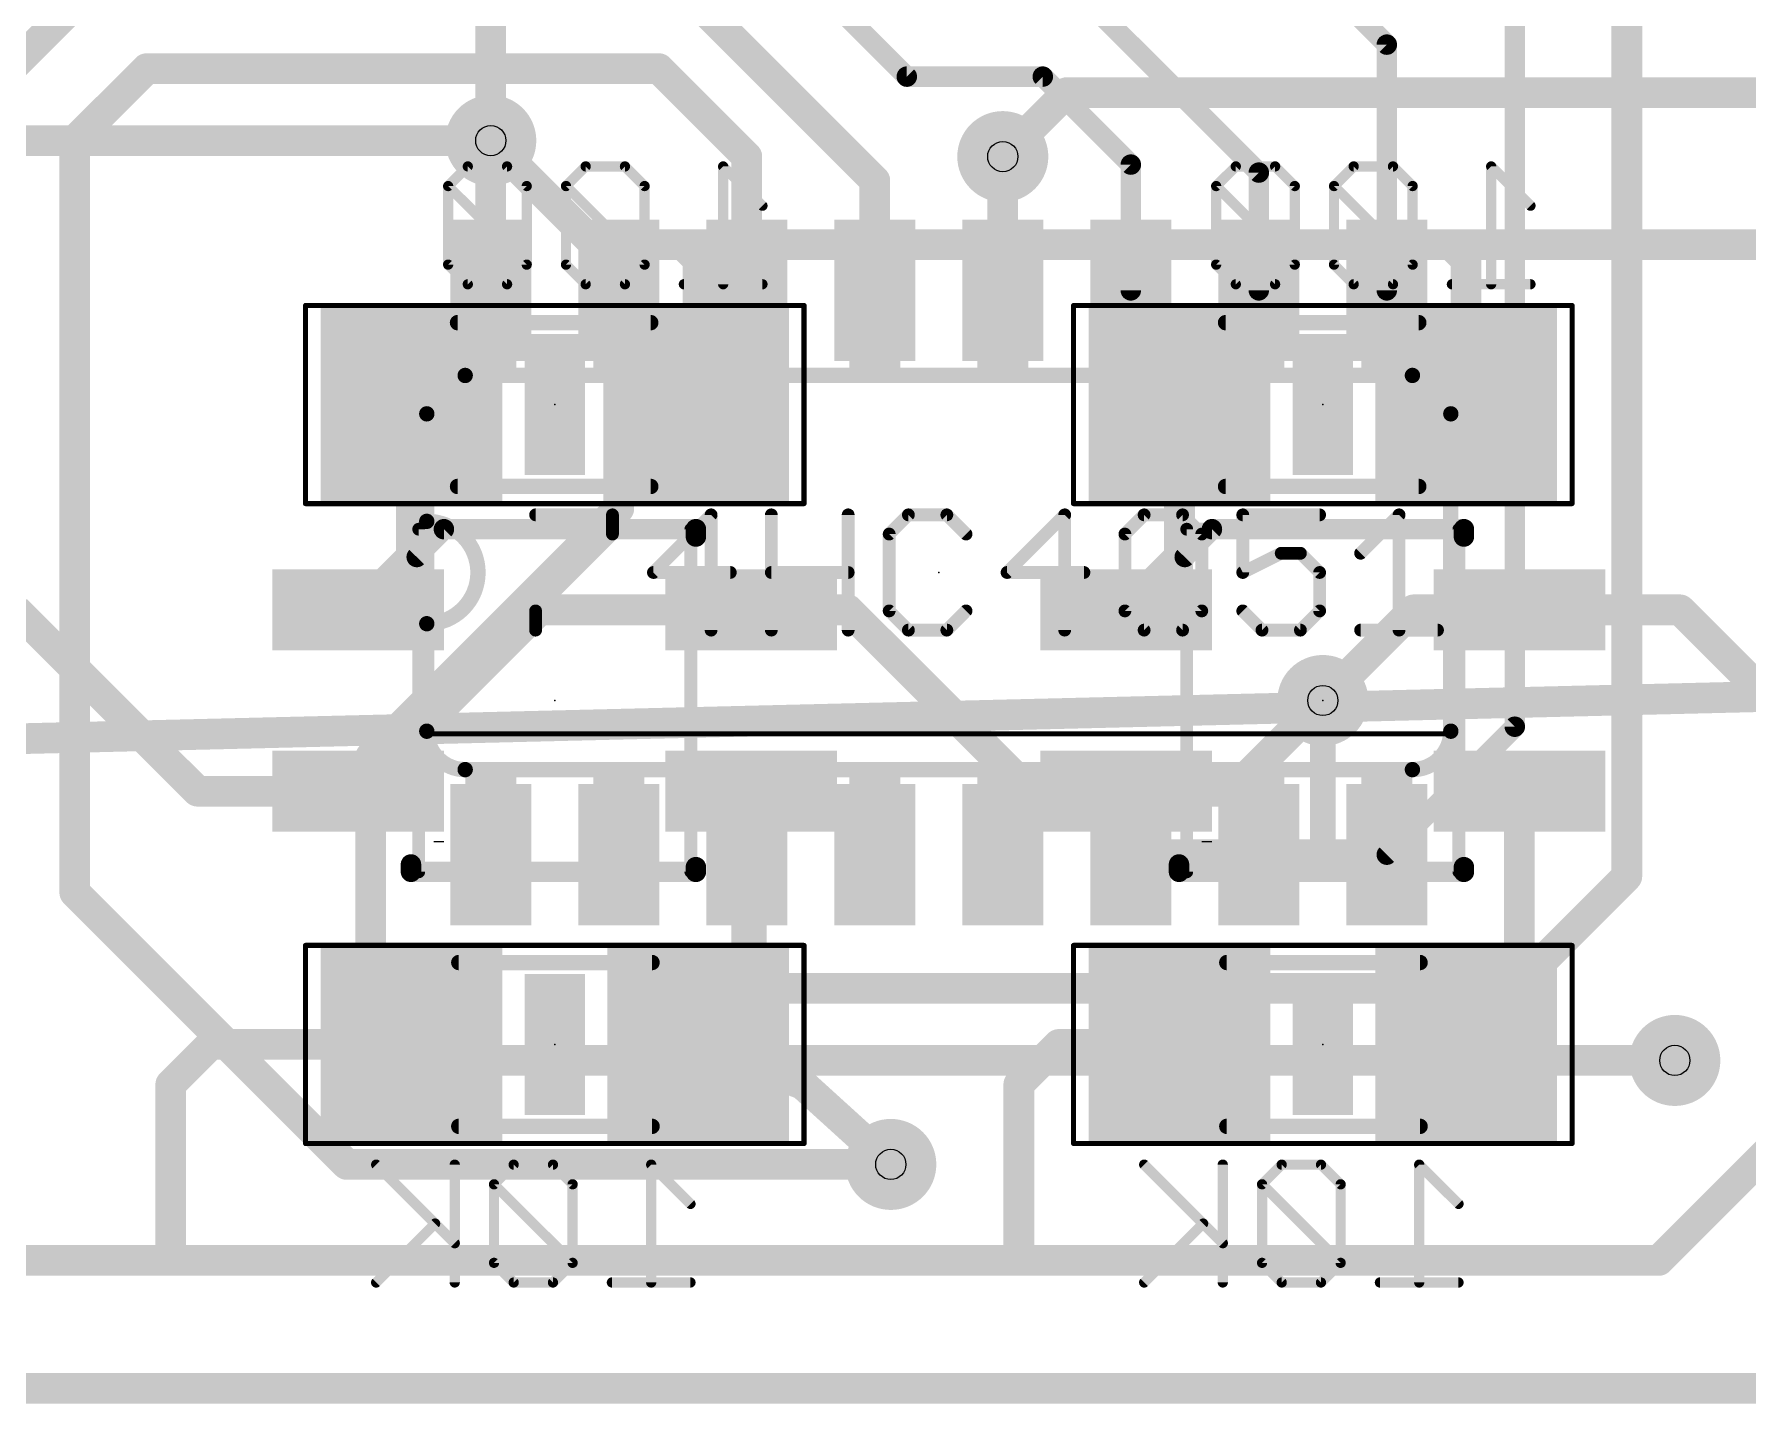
# Model space of a CAD drawing. Extents: x -1 to 156, y 2 to 108.
# Drawn here: x 88.18 to 105.18, y 1.91 to 15.5 of the extents above; entities that cross this region are included whole.
import ezdxf

# ---------------------------------------------------------------- set-up
doc = ezdxf.new("R2010")
doc.units = 0
for name, color, linetype in [('1', 22, 'CONTINUOUS'), ('16', 175, 'CONTINUOUS'), ('18', 82, 'CONTINUOUS'), ('20', 7, 'CONTINUOUS'), ('21', 253, 'CONTINUOUS'), ('22', 253, 'CONTINUOUS'), ('23', 7, 'CONTINUOUS'), ('24', 7, 'CONTINUOUS'), ('27', 253, 'CONTINUOUS'), ('28', 253, 'CONTINUOUS'), ('29', 253, 'CONTINUOUS'), ('30', 253, 'CONTINUOUS'), ('31', 253, 'CONTINUOUS'), ('32', 253, 'CONTINUOUS'), ('36', 253, 'CONTINUOUS'), ('40', 175, 'CONTINUOUS'), ('44', 253, 'CONTINUOUS'), ('46', 140, 'CONTINUOUS'), ('51', 253, 'CONTINUOUS'), ('52', 253, 'CONTINUOUS')]:
    doc.layers.add(name, color=color, linetype=linetype)

# ---------------------------------------------------------------- blocks, each defined once
blk = doc.blocks.new('RECT')
blk.add_solid([(-0.5, -0.5), (0.5, -0.5), (-0.5, 0.5), (0.5, 0.5)])
blk = doc.blocks.new('ROUNDV')
at = {"const_width": 0.5}
blk.add_lwpolyline([(0, -0.25, 1), (0, 0.25, 1), (0, -0.25)], format="xyb", dxfattribs=at)

msp = doc.modelspace()

# ---------------------------------------------------------------- linework, layer by layer
at = {"layer": '1'}
for points, const_width in [([(94.615, 17.3038), (96.8375, 15.0813)], 0.2032), ([(97.155, 17.3038), (100.33, 14.1288)], 0.2032), ([(99.695, 17.3038), (101.6, 15.3988)], 0.2032), ([(102.87, 8.63), (102.87, 16.6687)], 0.2032), ([(103.9813, 15.9544), (103.9813, 7.1438)], 0.3048), ([(86.995, 14.2081), (88.5031, 15.7163)], 0.3048), ([(96.52, 14.0494), (94.8531, 15.7163)], 0.3048), ([(101.6, 15.3988), (101.6, 12.96)], 0.2032), ([(89.2969, 15.1606), (88.5825, 14.4463)], 0.3048), ([(89.2969, 15.1606), (94.3769, 15.1606)], 0.3048), ([(94.3769, 15.1606), (95.25, 14.2875)], 0.3048), ([(96.8375, 15.0813), (98.1869, 15.0813)], 0.2032), ([(98.1869, 15.0813), (99.06, 14.2081)], 0.2032), ([(88.5825, 6.985), (88.5825, 14.4463)], 0.3048), ([(92.71, 12.96), (92.71, 14.4463)], 0.3048), ([(95.25, 14.2875), (95.25, 12.96)], 0.3048), ([(97.79, 14.2875), (97.79, 12.96)], 0.3048), ([(99.06, 14.2081), (99.06, 12.96)], 0.2032), ([(96.52, 12.96), (96.52, 14.0494)], 0.3048), ([(100.33, 14.1288), (100.33, 12.96)], 0.2032), ([(93.98, 12.96), (93.98, 10.795)], 0.3048), ([(93.98, 10.795), (91.5194, 8.3344)], 0.3048), ([(156.21, 10.16), (-1.27, 6.35)], 0.3048), ([(100.965, 7.36), (100.965, 8.89)], 0.254), ([(102.87, 8.63), (101.6, 7.36)], 0.2032), ([(91.5194, 8.3344), (91.5194, 6.1913)], 0.3048), ([(95.25, 7.36), (95.25, 6.35)], 0.3048), ([(99.06, 7.36), (100.33, 7.36)], 0.3048), ([(99.06, 7.36), (100.965, 7.36)], 0.254), ([(101.6, 7.36), (100.33, 7.36)], 0.3048), ([(102.87, 6.0325), (103.9813, 7.1438)], 0.3048), ([(91.2812, 4.2862), (88.5825, 6.985)], 0.3048), ([(95.25, 6.35), (95.5675, 6.0325)], 0.3048), ([(91.5194, 6.1913), (92.3925, 5.3181)], 0.3048), ([(95.5675, 6.0325), (102.87, 6.0325)], 0.3048), ([(92.3925, 5.3181), (104.4575, 5.3181)], 0.3048), ([(96.6788, 4.2862), (91.2812, 4.2862)], 0.3048)]:
    msp.add_lwpolyline(points, dxfattribs=dict(at, const_width=const_width))
for points, const_width in [([(101.6508, 15.3988, 1), (101.5492, 15.3988)], 0.1016), ([(101.5641, 15.3628, 1), (101.6359, 15.4347)], 0.1016), ([(89.2969, 15.2368, 1), (89.2969, 15.0844)], 0.1524), ([(89.3508, 15.1067, 1), (89.243, 15.2145)], 0.1524), ([(94.4308, 15.2145, 1), (94.323, 15.1067)], 0.1524), ([(94.3769, 15.0844, 1), (94.3769, 15.2368)], 0.1524), ([(96.8375, 15.1321, 1), (96.8375, 15.0305)], 0.1016), ([(96.8016, 15.0453, 1), (96.8734, 15.1172)], 0.1016), ([(98.2228, 15.1172, 1), (98.151, 15.0453)], 0.1016), ([(98.1869, 15.0305, 1), (98.1869, 15.1321)], 0.1016), ([(88.6587, 14.4463, 1), (88.5063, 14.4463)], 0.1524), ([(88.5286, 14.5001, 1), (88.6364, 14.3924)], 0.1524), ([(92.7862, 14.4463, 1), (92.6338, 14.4463)], 0.1524), ([(95.3262, 14.2875, 1), (95.1738, 14.2875)], 0.1524), ([(95.1961, 14.2336, 1), (95.3039, 14.3414)], 0.1524), ([(97.8662, 14.2875, 1), (97.7138, 14.2875)], 0.1524), ([(99.1108, 14.2081, 1), (99.0092, 14.2081)], 0.1016), ([(99.0241, 14.1722, 1), (99.0959, 14.244)], 0.1016), ([(96.5962, 14.0494, 1), (96.4438, 14.0494)], 0.1524), ([(96.4661, 13.9955, 1), (96.5739, 14.1033)], 0.1524), ([(100.3808, 14.1288, 1), (100.2792, 14.1288)], 0.1016), ([(100.2941, 14.0928, 1), (100.3659, 14.1647)], 0.1016), ([(94.0562, 12.96, 1), (93.9038, 12.96)], 0.1524), ([(92.6338, 12.96, 1), (92.7862, 12.96)], 0.1524), ([(95.1738, 12.96, 1), (95.3262, 12.96)], 0.1524), ([(96.4438, 12.96, 1), (96.5962, 12.96)], 0.1524), ([(97.7138, 12.96, 1), (97.8662, 12.96)], 0.1524), ([(99.0092, 12.96, 1), (99.1108, 12.96)], 0.1016), ([(100.2792, 12.96, 1), (100.3808, 12.96)], 0.1016), ([(101.5492, 12.96, 1), (101.6508, 12.96)], 0.1016), ([(94.0339, 10.7411, 1), (93.9261, 10.8489)], 0.1524), ([(93.9038, 10.795, 1), (94.0562, 10.795)], 0.1524), ([(101.0285, 8.89, 1), (100.9015, 8.89)], 0.127), ([(102.8192, 8.63, 1), (102.9208, 8.63)], 0.1016), ([(102.9059, 8.5941, 1), (102.8341, 8.6659)], 0.1016), ([(91.5956, 8.3344, 1), (91.4432, 8.3344)], 0.1524), ([(91.4655, 8.3883, 1), (91.5733, 8.2805)], 0.1524), ([(95.3262, 7.36, 1), (95.1738, 7.36)], 0.1524), ([(99.06, 7.4362, 1), (99.06, 7.2838)], 0.1524), ([(99.06, 7.4235, 1), (99.06, 7.2965)], 0.127), ([(100.33, 7.4362, 1), (100.33, 7.2838)], 0.1524), ([(100.33, 7.2838, 1), (100.33, 7.4362)], 0.1524), ([(100.965, 7.2965, 1), (100.965, 7.4235)], 0.127), ([(101.6, 7.2838, 1), (101.6, 7.4362)], 0.1524), ([(100.9015, 7.36, 1), (101.0285, 7.36)], 0.127), ([(101.5641, 7.3959, 1), (101.6359, 7.3241)], 0.1016), ([(103.9051, 7.1438, 1), (104.0575, 7.1438)], 0.1524), ([(104.0351, 7.0899, 1), (103.9274, 7.1976)], 0.1524), ([(88.6364, 7.0389, 1), (88.5286, 6.9311)], 0.1524), ([(88.5063, 6.985, 1), (88.6587, 6.985)], 0.1524), ([(95.3039, 6.4039, 1), (95.1961, 6.2961)], 0.1524), ([(91.5733, 6.2451, 1), (91.4655, 6.1374)], 0.1524), ([(95.1738, 6.35, 1), (95.3262, 6.35)], 0.1524), ([(91.4432, 6.1913, 1), (91.5956, 6.1913)], 0.1524), ([(95.5675, 6.1087, 1), (95.5675, 5.9563)], 0.1524), ([(95.5136, 5.9786, 1), (95.6214, 6.0864)], 0.1524), ([(102.8161, 6.0864, 1), (102.9239, 5.9786)], 0.1524), ([(102.87, 5.9563, 1), (102.87, 6.1087)], 0.1524), ([(92.3925, 5.3943, 1), (92.3925, 5.2419)], 0.1524), ([(92.3386, 5.2642, 1), (92.4464, 5.372)], 0.1524), ([(104.4575, 5.2419, 1), (104.4575, 5.3943)], 0.1524), ([(91.2812, 4.3624, 1), (91.2812, 4.21)], 0.1524), ([(96.6788, 4.21, 1), (96.6788, 4.3624)], 0.1524), ([(91.2274, 4.2324, 1), (91.3351, 4.3401)], 0.1524)]:
    msp.add_lwpolyline(points, format="xyb", dxfattribs=dict(at, const_width=const_width))
at = {"layer": '16', "const_width": 0.3048}
for points in [[(92.71, 17.9388), (92.71, 14.4463)], [(97.79, 14.2875), (98.425, 14.9225)], [(98.425, 14.9225), (111.6013, 14.9225)], [(92.71, 14.4463), (92.8688, 14.605)], [(88.0201, 14.4463), (92.71, 14.4463)], [(93.7419, 13.4144), (92.71, 14.4463)], [(94.615, 13.4144), (93.7419, 13.4144)], [(102.235, 13.4144), (94.615, 13.4144)], [(94.767, 13.2624), (94.615, 13.4144)], [(110.9663, 13.4144), (102.235, 13.4144)], [(102.387, 13.2624), (102.235, 13.4144)], [(94.767, 11.8269), (94.767, 13.2624)], [(102.387, 11.8269), (102.387, 13.2624)], [(91.923, 10.318), (91.923, 11.8269)], [(99.543, 10.318), (99.543, 11.8269)], [(91.395, 9.79), (91.923, 10.318)], [(99.015, 9.79), (99.543, 10.318)], [(89.8, 7.99), (88, 9.79)], [(91.395, 7.99), (93.195, 9.79)], [(93.195, 9.79), (95.295, 9.79)], [(96.255, 9.79), (95.295, 9.79)], [(98.055, 7.99), (96.255, 9.79)], [(101.865, 9.79), (100.965, 8.89)], [(102.915, 9.79), (101.865, 9.79)], [(104.51, 9.79), (102.915, 9.79)], [(106.31, 7.99), (104.51, 9.79)], [(100.965, 8.89), (100.065, 7.99)], [(91.395, 7.99), (89.8, 7.99)], [(95.295, 7.99), (95.25, 7.945)], [(95.295, 5.608), (95.295, 7.99)], [(99.015, 7.99), (98.055, 7.99)], [(100.065, 7.99), (99.015, 7.99)], [(102.915, 5.608), (102.915, 7.99)], [(102.915, 7.99), (102.915, 5.76)], [(102.915, 5.76), (102.235, 5.08)], [(89.9319, 5.4769), (89.535, 5.08)], [(91.923, 5.4769), (89.9319, 5.4769)], [(94.767, 5.4769), (95.295, 5.608)], [(95.8056, 5.08), (94.767, 5.4769)], [(98.3456, 5.4769), (97.9488, 5.08)], [(99.543, 5.4769), (98.3456, 5.4769)], [(102.387, 5.4769), (102.915, 5.608)], [(102.5457, 5.3181), (102.387, 5.4769)], [(106.4419, 5.4769), (104.2987, 3.3338)], [(104.4575, 5.3181), (102.5457, 5.3181)], [(89.535, 5.08), (89.535, 3.3338)], [(96.6788, 4.2862), (95.8056, 5.08)], [(97.9488, 5.08), (97.9488, 3.3338)], [(89.535, 3.3338), (83.7406, 3.3338)], [(97.9488, 3.3338), (89.535, 3.3338)], [(104.2987, 3.3338), (97.9488, 3.3338)]]:
    msp.add_lwpolyline(points, dxfattribs=at)
at = {"layer": '16', "const_width": 0.1524}
for points in [[(98.425, 14.9987, 1), (98.425, 14.8463)], [(98.4789, 14.8686, 1), (98.3711, 14.9764)], [(92.9226, 14.5511, 1), (92.8149, 14.6589)], [(92.7639, 14.5001, 1), (92.6561, 14.3924)], [(92.6561, 14.5001, 1), (92.7639, 14.3924)], [(92.6338, 14.4463, 1), (92.7862, 14.4463)], [(92.71, 14.3701, 1), (92.71, 14.5225)], [(97.7361, 14.3414, 1), (97.8439, 14.2336)], [(93.7419, 13.4906, 1), (93.7419, 13.3382)], [(93.688, 13.3605, 1), (93.7958, 13.4683)], [(94.615, 13.4906, 1), (94.615, 13.3382)], [(94.6689, 13.4683, 1), (94.5611, 13.3605)], [(94.615, 13.3382, 1), (94.615, 13.4906)], [(102.235, 13.4906, 1), (102.235, 13.3382)], [(102.2889, 13.4683, 1), (102.1811, 13.3605)], [(102.235, 13.3382, 1), (102.235, 13.4906)], [(94.8432, 13.2624, 1), (94.6908, 13.2624)], [(94.7131, 13.2085, 1), (94.8209, 13.3163)], [(102.4632, 13.2624, 1), (102.3108, 13.2624)], [(102.3331, 13.2085, 1), (102.4409, 13.3163)], [(91.9992, 11.8269, 1), (91.8468, 11.8269)], [(94.6908, 11.8269, 1), (94.8432, 11.8269)], [(99.6192, 11.8269, 1), (99.4668, 11.8269)], [(102.3108, 11.8269, 1), (102.4632, 11.8269)], [(91.8468, 10.318, 1), (91.9992, 10.318)], [(91.9769, 10.2641, 1), (91.8691, 10.3719)], [(99.4668, 10.318, 1), (99.6192, 10.318)], [(99.5969, 10.2641, 1), (99.4891, 10.3719)], [(91.3411, 9.8439, 1), (91.4489, 9.7361)], [(93.195, 9.8662, 1), (93.195, 9.7138)], [(93.2489, 9.7361, 1), (93.1411, 9.8439)], [(95.295, 9.8662, 1), (95.295, 9.7138)], [(95.295, 9.7138, 1), (95.295, 9.8662)], [(96.3089, 9.8439, 1), (96.2011, 9.7361)], [(96.255, 9.7138, 1), (96.255, 9.8662)], [(98.9611, 9.8439, 1), (99.0689, 9.7361)], [(101.865, 9.8662, 1), (101.865, 9.7138)], [(101.9189, 9.7361, 1), (101.8111, 9.8439)], [(102.915, 9.8662, 1), (102.915, 9.7138)], [(102.915, 9.7138, 1), (102.915, 9.8662)], [(104.5639, 9.8439, 1), (104.4561, 9.7361)], [(104.51, 9.7138, 1), (104.51, 9.8662)], [(100.9111, 8.9439, 1), (101.0189, 8.8361)], [(101.0189, 8.8361, 1), (100.9111, 8.9439)], [(89.8, 8.0662, 1), (89.8, 7.9138)], [(89.7461, 7.9361, 1), (89.8539, 8.0439)], [(91.3411, 8.0439, 1), (91.4489, 7.9361)], [(91.395, 7.9138, 1), (91.395, 8.0662)], [(95.1961, 7.9989, 1), (95.3039, 7.8911)], [(95.3712, 7.99, 1), (95.2188, 7.99)], [(95.3489, 7.9361, 1), (95.2411, 8.0439)], [(98.055, 8.0662, 1), (98.055, 7.9138)], [(98.0011, 7.9361, 1), (98.1089, 8.0439)], [(99.015, 8.0662, 1), (99.015, 7.9138)], [(99.015, 7.9138, 1), (99.015, 8.0662)], [(100.0111, 8.0439, 1), (100.1189, 7.9361)], [(100.065, 7.9138, 1), (100.065, 8.0662)], [(102.9912, 7.99, 1), (102.8388, 7.99)], [(102.9912, 7.99, 1), (102.8388, 7.99)], [(102.8388, 5.76, 1), (102.9912, 5.76)], [(102.9689, 5.7061, 1), (102.8611, 5.8139)], [(89.9319, 5.5531, 1), (89.9319, 5.4007)], [(89.9858, 5.423, 1), (89.878, 5.5308)], [(91.923, 5.4007, 1), (91.923, 5.5531)], [(94.7942, 5.5481, 1), (94.7398, 5.4057)], [(94.7486, 5.5508, 1), (94.7854, 5.4029)], [(95.2188, 5.608, 1), (95.3712, 5.608)], [(95.3134, 5.534, 1), (95.2766, 5.682)], [(98.3456, 5.5531, 1), (98.3456, 5.4007)], [(98.3995, 5.423, 1), (98.2917, 5.5308)], [(99.543, 5.4007, 1), (99.543, 5.5531)], [(102.4409, 5.5308, 1), (102.3331, 5.423)], [(102.3686, 5.5508, 1), (102.4054, 5.4029)], [(102.8388, 5.608, 1), (102.9912, 5.608)], [(102.9334, 5.534, 1), (102.8966, 5.682)], [(102.5457, 5.3943, 1), (102.5457, 5.2419)], [(102.4919, 5.2642, 1), (102.5996, 5.372)], [(104.4575, 5.2419, 1), (104.4575, 5.3943)], [(89.6112, 5.08, 1), (89.4588, 5.08)], [(89.4811, 5.1339, 1), (89.5889, 5.0261)], [(95.8569, 5.1364, 1), (95.7544, 5.0236)], [(95.7784, 5.0088, 1), (95.8328, 5.1512)], [(98.025, 5.08, 1), (97.8726, 5.08)], [(97.8949, 5.1339, 1), (98.0026, 5.0261)], [(102.1811, 5.1339, 1), (102.2889, 5.0261)], [(96.6275, 4.2299, 1), (96.73, 4.3426)], [(89.535, 3.41, 1), (89.535, 3.2576)], [(89.4588, 3.3338, 1), (89.6112, 3.3338)], [(89.535, 3.2576, 1), (89.535, 3.41)], [(97.9488, 3.41, 1), (97.9488, 3.2576)], [(97.8726, 3.3338, 1), (98.025, 3.3338)], [(97.9488, 3.2576, 1), (97.9488, 3.41)], [(104.2449, 3.3876, 1), (104.3526, 3.2799)], [(104.2987, 3.2576, 1), (104.2987, 3.41)]]:
    msp.add_lwpolyline(points, format="xyb", dxfattribs=at)
at = {"layer": '20', "const_width": 0.3048}
msp.add_lwpolyline([(79.375, 2.0638), (114.935, 2.0638)], dxfattribs=at)
at = {"layer": '21'}
for points, const_width in [([(92.456, 12.1158, 0.4142), (92.075, 11.7348)], 0.1524), ([(92.456, 12.1539, 1), (92.456, 12.0777)], 0.0762), ([(92.456, 12.0777, 1), (92.456, 12.1539)], 0.0762), ([(102.235, 11.7348, 0.4142), (101.854, 12.1158)], 0.1524), ([(101.854, 12.1539, 1), (101.854, 12.0777)], 0.0762), ([(101.854, 12.0777, 1), (101.854, 12.1539)], 0.0762), ([(92.1131, 11.7348, 1), (92.0369, 11.7348)], 0.0762), ([(92.0369, 11.7348, 1), (92.1131, 11.7348)], 0.0762), ([(102.2731, 11.7348, 1), (102.1969, 11.7348)], 0.0762), ([(102.1969, 11.7348, 1), (102.2731, 11.7348)], 0.0762), ([(92.1131, 10.668, 1), (92.0369, 10.668)], 0.0762), ([(92.075, 9.652, 1), (92.075, 10.668)], 0.1524), ([(92.075, 10.7061, 1), (92.075, 10.6299)], 0.0762), ([(92.0369, 10.668, 1), (92.1131, 10.668)], 0.0762), ([(92.1131, 9.652, 1), (92.0369, 9.652)], 0.0762), ([(92.075, 9.6901, 1), (92.075, 9.6139)], 0.0762), ([(92.0369, 9.652, 1), (92.1131, 9.652)], 0.0762), ([(92.075, 8.5852, 0.4142), (92.456, 8.2042)], 0.1524), ([(92.1131, 8.5852, 1), (92.0369, 8.5852)], 0.0762), ([(92.0369, 8.5852, 1), (92.1131, 8.5852)], 0.0762), ([(92.075, 8.5725, 1), (92.075, 8.5471)], 0.0254), ([(101.854, 8.2042, 0.4142), (102.235, 8.5852)], 0.1524), ([(102.2731, 8.5852, 1), (102.1969, 8.5852)], 0.0762), ([(102.1969, 8.5852, 1), (102.2731, 8.5852)], 0.0762), ([(102.235, 8.5471, 1), (102.235, 8.5725)], 0.0254), ([(92.456, 8.2423, 1), (92.456, 8.1661)], 0.0762), ([(92.456, 8.1661, 1), (92.456, 8.2423)], 0.0762), ([(101.854, 8.2423, 1), (101.854, 8.1661)], 0.0762), ([(101.854, 8.1661, 1), (101.854, 8.2423)], 0.0762)]:
    msp.add_lwpolyline(points, format="xyb", dxfattribs=dict(at, const_width=const_width))
for points, const_width in [([(101.854, 12.1158), (92.456, 12.1158)], 0.1524), ([(92.075, 11.7348), (92.075, 10.668)], 0.1524), ([(102.235, 8.5852), (102.235, 11.7348)], 0.1524), ([(92.075, 10.668), (92.075, 9.652)], 0.1524), ([(92.075, 9.652), (92.075, 8.5852)], 0.1524), ([(92.075, 8.5598), (102.235, 8.5598)], 0.0508), ([(92.456, 8.2042), (101.854, 8.2042)], 0.1524)]:
    msp.add_lwpolyline(points, dxfattribs=dict(at, const_width=const_width))
at = {"layer": '22', "const_width": 0.2032}
for points in [[(91.975, 10.314), (92.245, 10.59)], [(92.245, 10.59), (94.745, 10.59)], [(94.745, 10.59), (94.745, 10.517)], [(99.595, 10.314), (99.865, 10.59)], [(99.865, 10.59), (102.365, 10.59)], [(102.365, 10.59), (102.365, 10.517)], [(91.918, 7.263), (91.918, 7.19)], [(94.745, 7.19), (94.745, 7.236)], [(99.538, 7.263), (99.538, 7.19)], [(102.365, 7.19), (102.365, 7.236)], [(91.918, 7.19), (94.745, 7.19)], [(99.538, 7.19), (102.365, 7.19)]]:
    msp.add_lwpolyline(points, dxfattribs=at)
at = {"layer": '22', "const_width": 0.1016}
for points in [[(92.245, 10.6408, 1), (92.245, 10.5392)], [(92.2813, 10.5545, 1), (92.2087, 10.6255)], [(94.7958, 10.59, 1), (94.6942, 10.59)], [(94.6942, 10.517, 1), (94.7958, 10.517)], [(94.745, 10.5392, 1), (94.745, 10.6408)], [(99.865, 10.6408, 1), (99.865, 10.5392)], [(99.9013, 10.5545, 1), (99.8287, 10.6255)], [(102.4158, 10.59, 1), (102.3142, 10.59)], [(102.3142, 10.517, 1), (102.4158, 10.517)], [(102.365, 10.5392, 1), (102.365, 10.6408)], [(91.9387, 10.3495, 1), (92.0113, 10.2785)], [(99.5587, 10.3495, 1), (99.6313, 10.2785)], [(91.9688, 7.263, 1), (91.8672, 7.263)], [(94.7958, 7.236, 1), (94.6942, 7.236)], [(99.5888, 7.263, 1), (99.4872, 7.263)], [(102.4158, 7.236, 1), (102.3142, 7.236)], [(91.918, 7.2408, 1), (91.918, 7.1392)], [(91.8672, 7.19, 1), (91.9688, 7.19)], [(94.6942, 7.19, 1), (94.7958, 7.19)], [(94.745, 7.1392, 1), (94.745, 7.2408)], [(99.538, 7.2408, 1), (99.538, 7.1392)], [(99.4872, 7.19, 1), (99.5888, 7.19)], [(102.3142, 7.19, 1), (102.4158, 7.19)], [(102.365, 7.1392, 1), (102.365, 7.2408)]]:
    msp.add_lwpolyline(points, format="xyb", dxfattribs=at)
at = {"layer": '23'}
msp.add_point((97.155, 10.16), dxfattribs=at)
at = {"layer": '24'}
for p in [(93.345, 11.8269), (100.965, 11.8269), (93.345, 8.89), (100.965, 8.89), (93.345, 5.4769), (100.965, 5.4769)]:
    msp.add_point(p, dxfattribs=at)
at = {"layer": '27', "const_width": 0.127}
for points in [[(93.1545, 10.7325), (93.9172, 10.7325)], [(93.9172, 10.7325), (93.9172, 10.5418)], [(94.8959, 10.7325), (94.3239, 10.1605)], [(94.8959, 9.5885), (94.8959, 10.7325)], [(95.4933, 9.5885), (95.4933, 10.7325)], [(96.2559, 10.7325), (96.2559, 9.5885)], [(96.8534, 10.7325), (96.6627, 10.5418)], [(97.2347, 10.7325), (96.8534, 10.7325)], [(97.4253, 10.5418), (97.2347, 10.7325)], [(98.4041, 10.7325), (97.8321, 10.1605)], [(98.4041, 9.5885), (98.4041, 10.7325)], [(99.0015, 10.5418), (99.1921, 10.7325)], [(99.1921, 10.7325), (99.5735, 10.7325)], [(99.5735, 10.7325), (99.7641, 10.5418)], [(100.9335, 10.7325), (100.1709, 10.7325)], [(100.1709, 10.7325), (100.1709, 10.1605)], [(101.3403, 10.3512), (101.7216, 10.7325)], [(101.7216, 10.7325), (101.7216, 9.5885)], [(93.9172, 10.5418), (93.1545, 9.7792)], [(96.6627, 10.5418), (96.6627, 9.7792)], [(99.0015, 9.7792), (99.0015, 10.5418)], [(99.0015, 9.7792), (99.7641, 10.5418)], [(99.7641, 10.5418), (99.7641, 9.7792)], [(100.1709, 10.1605), (100.5522, 10.3512)], [(100.5522, 10.3512), (100.7429, 10.3512)], [(100.7429, 10.3512), (100.9335, 10.1605)], [(94.3239, 10.1605), (95.0865, 10.1605)], [(95.4933, 10.1605), (96.2559, 10.1605)], [(97.8321, 10.1605), (98.5947, 10.1605)], [(100.9335, 10.1605), (100.9335, 9.7792)], [(93.1545, 9.7792), (93.1545, 9.5885)], [(96.6627, 9.7792), (96.8534, 9.5885)], [(97.2347, 9.5885), (97.4253, 9.7792)], [(99.1921, 9.5885), (99.0015, 9.7792)], [(99.7641, 9.7792), (99.5735, 9.5885)], [(100.3615, 9.5885), (100.1709, 9.7792)], [(100.9335, 9.7792), (100.7429, 9.5885)], [(96.8534, 9.5885), (97.2347, 9.5885)], [(99.5735, 9.5885), (99.1921, 9.5885)], [(100.7429, 9.5885), (100.3615, 9.5885)], [(101.3403, 9.5885), (102.1029, 9.5885)]]:
    msp.add_lwpolyline(points, dxfattribs=at)
at = {"layer": '27', "const_width": 0.0635}
for points in [[(93.1545, 10.7642, 1), (93.1545, 10.7007)], [(93.9489, 10.7325, 1), (93.8854, 10.7325)], [(93.9172, 10.7007, 1), (93.9172, 10.7642)], [(94.9276, 10.7325, 1), (94.8641, 10.7325)], [(94.9183, 10.71, 1), (94.8734, 10.7549)], [(95.525, 10.7325, 1), (95.4615, 10.7325)], [(96.2877, 10.7325, 1), (96.2242, 10.7325)], [(96.8534, 10.7642, 1), (96.8534, 10.7007)], [(96.8758, 10.71, 1), (96.8309, 10.7549)], [(97.2571, 10.7549, 1), (97.2122, 10.71)], [(97.2347, 10.7007, 1), (97.2347, 10.7642)], [(98.4358, 10.7325, 1), (98.3723, 10.7325)], [(98.4265, 10.71, 1), (98.3816, 10.7549)], [(99.1921, 10.7642, 1), (99.1921, 10.7007)], [(99.2146, 10.71, 1), (99.1697, 10.7549)], [(99.5959, 10.7549, 1), (99.551, 10.71)], [(99.5735, 10.7007, 1), (99.5735, 10.7642)], [(100.2026, 10.7325, 1), (100.1391, 10.7325)], [(100.1709, 10.7642, 1), (100.1709, 10.7007)], [(100.9335, 10.7007, 1), (100.9335, 10.7642)], [(101.7534, 10.7325, 1), (101.6899, 10.7325)], [(101.7441, 10.71, 1), (101.6992, 10.7549)], [(93.8854, 10.5418, 1), (93.9489, 10.5418)], [(93.9396, 10.5194, 1), (93.8947, 10.5643)], [(96.6944, 10.5418, 1), (96.6309, 10.5418)], [(96.6402, 10.5643, 1), (96.6851, 10.5194)], [(97.4029, 10.5194, 1), (97.4478, 10.5643)], [(99.0332, 10.5418, 1), (98.9697, 10.5418)], [(98.979, 10.5643, 1), (99.0239, 10.5194)], [(99.7959, 10.5418, 1), (99.7324, 10.5418)], [(99.7866, 10.5194, 1), (99.7417, 10.5643)], [(99.7417, 10.5194, 1), (99.7866, 10.5643)], [(100.5522, 10.3829, 1), (100.5522, 10.3194)], [(100.5664, 10.3228, 1), (100.538, 10.3795)], [(100.7653, 10.3736, 1), (100.7204, 10.3287)], [(100.7429, 10.3194, 1), (100.7429, 10.3829)], [(101.3178, 10.3736, 1), (101.3627, 10.3287)], [(94.3239, 10.1922, 1), (94.3239, 10.1287)], [(94.3014, 10.1829, 1), (94.3463, 10.138)], [(95.0865, 10.1287, 1), (95.0865, 10.1922)], [(95.4933, 10.1922, 1), (95.4933, 10.1287)], [(96.2559, 10.1287, 1), (96.2559, 10.1922)], [(97.8321, 10.1922, 1), (97.8321, 10.1287)], [(97.8096, 10.1829, 1), (97.8545, 10.138)], [(98.5947, 10.1287, 1), (98.5947, 10.1922)], [(100.1567, 10.1889, 1), (100.1851, 10.1321)], [(100.9653, 10.1605, 1), (100.9018, 10.1605)], [(100.9111, 10.138, 1), (100.956, 10.1829)], [(100.1391, 10.1605, 1), (100.2026, 10.1605)], [(93.1863, 9.7792, 1), (93.1227, 9.7792)], [(93.132, 9.8016, 1), (93.177, 9.7567)], [(96.6309, 9.7792, 1), (96.6944, 9.7792)], [(96.6851, 9.8016, 1), (96.6402, 9.7567)], [(97.4478, 9.7567, 1), (97.4029, 9.8016)], [(99.0239, 9.8016, 1), (98.979, 9.7567)], [(98.979, 9.8016, 1), (99.0239, 9.7567)], [(98.9697, 9.7792, 1), (99.0332, 9.7792)], [(99.7324, 9.7792, 1), (99.7959, 9.7792)], [(99.7866, 9.7567, 1), (99.7417, 9.8016)], [(100.1933, 9.8016, 1), (100.1484, 9.7567)], [(100.9018, 9.7792, 1), (100.9653, 9.7792)], [(100.956, 9.7567, 1), (100.9111, 9.8016)], [(93.1227, 9.5885, 1), (93.1863, 9.5885)], [(94.8641, 9.5885, 1), (94.9276, 9.5885)], [(95.4615, 9.5885, 1), (95.525, 9.5885)], [(96.2242, 9.5885, 1), (96.2877, 9.5885)], [(96.8534, 9.6203, 1), (96.8534, 9.5567)], [(96.8309, 9.566, 1), (96.8758, 9.611)], [(97.2122, 9.611, 1), (97.2571, 9.566)], [(97.2347, 9.5567, 1), (97.2347, 9.6203)], [(98.3723, 9.5885, 1), (98.4358, 9.5885)], [(99.1921, 9.6203, 1), (99.1921, 9.5567)], [(99.1697, 9.566, 1), (99.2146, 9.611)], [(99.551, 9.611, 1), (99.5959, 9.566)], [(99.5735, 9.5567, 1), (99.5735, 9.6203)], [(100.3615, 9.6203, 1), (100.3615, 9.5567)], [(100.3391, 9.566, 1), (100.384, 9.611)], [(100.7204, 9.611, 1), (100.7653, 9.566)], [(100.7429, 9.5567, 1), (100.7429, 9.6203)], [(101.3403, 9.6203, 1), (101.3403, 9.5567)], [(101.6899, 9.5885, 1), (101.7534, 9.5885)], [(102.1029, 9.5567, 1), (102.1029, 9.6203)]]:
    msp.add_lwpolyline(points, format="xyb", dxfattribs=at)
at = {"layer": '28', "const_width": 0.1016}
for points in [[(92.4819, 14.1901), (92.287, 13.9952)], [(92.8717, 14.1901), (92.4819, 14.1901)], [(93.0666, 13.9952), (92.8717, 14.1901)], [(93.6513, 14.1901), (93.4564, 13.9952)], [(94.0411, 14.1901), (93.6513, 14.1901)], [(94.236, 13.9952), (94.0411, 14.1901)], [(95.4054, 13.8003), (95.0156, 14.1901)], [(95.0156, 14.1901), (95.0156, 13.0207)], [(100.1019, 14.1901), (99.907, 13.9952)], [(100.4917, 14.1901), (100.1019, 14.1901)], [(100.6866, 13.9952), (100.4917, 14.1901)], [(101.2713, 14.1901), (101.0764, 13.9952)], [(101.6611, 14.1901), (101.2713, 14.1901)], [(101.856, 13.9952), (101.6611, 14.1901)], [(103.0254, 13.8003), (102.6356, 14.1901)], [(102.6356, 14.1901), (102.6356, 13.0207)], [(92.287, 13.9952), (92.287, 13.2156)], [(93.0666, 13.2156), (92.287, 13.9952)], [(93.0666, 13.2156), (93.0666, 13.9952)], [(93.4564, 13.9952), (93.4564, 13.2156)], [(94.236, 13.2156), (93.4564, 13.9952)], [(94.236, 13.2156), (94.236, 13.9952)], [(99.907, 13.9952), (99.907, 13.2156)], [(100.6866, 13.2156), (99.907, 13.9952)], [(100.6866, 13.2156), (100.6866, 13.9952)], [(101.0764, 13.9952), (101.0764, 13.2156)], [(101.856, 13.2156), (101.0764, 13.9952)], [(101.856, 13.2156), (101.856, 13.9952)], [(92.287, 13.2156), (92.4819, 13.0207)], [(92.8717, 13.0207), (93.0666, 13.2156)], [(93.4564, 13.2156), (93.6513, 13.0207)], [(94.0411, 13.0207), (94.236, 13.2156)], [(99.907, 13.2156), (100.1019, 13.0207)], [(100.4917, 13.0207), (100.6866, 13.2156)], [(101.0764, 13.2156), (101.2713, 13.0207)], [(101.6611, 13.0207), (101.856, 13.2156)], [(92.4819, 13.0207), (92.8717, 13.0207)], [(93.6513, 13.0207), (94.0411, 13.0207)], [(95.4054, 13.0207), (94.6258, 13.0207)], [(100.1019, 13.0207), (100.4917, 13.0207)], [(101.2713, 13.0207), (101.6611, 13.0207)], [(103.0254, 13.0207), (102.2458, 13.0207)], [(92.3524, 3.5045), (91.5728, 4.2841)], [(92.3524, 4.2841), (92.3524, 3.1147)], [(92.9371, 4.2841), (92.7422, 4.0892)], [(93.3269, 4.2841), (92.9371, 4.2841)], [(93.5218, 4.0892), (93.3269, 4.2841)], [(94.6912, 3.8943), (94.3014, 4.2841)], [(94.3014, 4.2841), (94.3014, 3.1147)], [(99.9724, 3.5045), (99.1928, 4.2841)], [(99.9724, 4.2841), (99.9724, 3.1147)], [(100.5571, 4.2841), (100.3622, 4.0892)], [(100.9469, 4.2841), (100.5571, 4.2841)], [(101.1418, 4.0892), (100.9469, 4.2841)], [(102.3112, 3.8943), (101.9214, 4.2841)], [(101.9214, 4.2841), (101.9214, 3.1147)], [(92.7422, 4.0892), (92.7422, 3.3096)], [(93.5218, 3.3096), (92.7422, 4.0892)], [(93.5218, 3.3096), (93.5218, 4.0892)], [(100.3622, 4.0892), (100.3622, 3.3096)], [(101.1418, 3.3096), (100.3622, 4.0892)], [(101.1418, 3.3096), (101.1418, 4.0892)], [(92.1575, 3.6994), (91.5728, 3.1147)], [(99.7775, 3.6994), (99.1928, 3.1147)], [(92.7422, 3.3096), (92.9371, 3.1147)], [(93.3269, 3.1147), (93.5218, 3.3096)], [(100.3622, 3.3096), (100.5571, 3.1147)], [(100.9469, 3.1147), (101.1418, 3.3096)], [(92.9371, 3.1147), (93.3269, 3.1147)], [(94.6912, 3.1147), (93.9116, 3.1147)], [(100.5571, 3.1147), (100.9469, 3.1147)], [(102.3112, 3.1147), (101.5316, 3.1147)]]:
    msp.add_lwpolyline(points, dxfattribs=at)
at = {"layer": '28', "const_width": 0.0508}
for points in [[(92.4819, 14.2155, 1), (92.4819, 14.1647)], [(92.4999, 14.1721, 1), (92.4639, 14.208)], [(92.8897, 14.208, 1), (92.8537, 14.1721)], [(92.8717, 14.1647, 1), (92.8717, 14.2155)], [(93.6513, 14.2155, 1), (93.6513, 14.1647)], [(93.6693, 14.1721, 1), (93.6333, 14.208)], [(94.0591, 14.208, 1), (94.0231, 14.1721)], [(94.0411, 14.1647, 1), (94.0411, 14.2155)], [(95.0336, 14.208, 1), (94.9976, 14.1721)], [(95.041, 14.1901, 1), (94.9902, 14.1901)], [(100.1019, 14.2155, 1), (100.1019, 14.1647)], [(100.1199, 14.1721, 1), (100.0839, 14.208)], [(100.5097, 14.208, 1), (100.4737, 14.1721)], [(100.4917, 14.1647, 1), (100.4917, 14.2155)], [(101.2713, 14.2155, 1), (101.2713, 14.1647)], [(101.2893, 14.1721, 1), (101.2533, 14.208)], [(101.6791, 14.208, 1), (101.6431, 14.1721)], [(101.6611, 14.1647, 1), (101.6611, 14.2155)], [(102.6536, 14.208, 1), (102.6176, 14.1721)], [(102.661, 14.1901, 1), (102.6102, 14.1901)], [(92.3124, 13.9952, 1), (92.2616, 13.9952)], [(92.305, 14.0131, 1), (92.269, 13.9772)], [(92.269, 14.0131, 1), (92.305, 13.9772)], [(93.092, 13.9952, 1), (93.0412, 13.9952)], [(93.0486, 13.9772, 1), (93.0846, 14.0131)], [(93.4818, 13.9952, 1), (93.431, 13.9952)], [(93.4744, 14.0131, 1), (93.4384, 13.9772)], [(93.4384, 14.0131, 1), (93.4744, 13.9772)], [(94.2614, 13.9952, 1), (94.2106, 13.9952)], [(94.218, 13.9772, 1), (94.254, 14.0131)], [(99.9324, 13.9952, 1), (99.8816, 13.9952)], [(99.925, 14.0131, 1), (99.889, 13.9772)], [(99.889, 14.0131, 1), (99.925, 13.9772)], [(100.712, 13.9952, 1), (100.6612, 13.9952)], [(100.6686, 13.9772, 1), (100.7046, 14.0131)], [(101.1018, 13.9952, 1), (101.051, 13.9952)], [(101.0944, 14.0131, 1), (101.0584, 13.9772)], [(101.0584, 14.0131, 1), (101.0944, 13.9772)], [(101.8814, 13.9952, 1), (101.8306, 13.9952)], [(101.838, 13.9772, 1), (101.874, 14.0131)], [(95.3874, 13.7823, 1), (95.4234, 13.8182)], [(103.0074, 13.7823, 1), (103.0434, 13.8182)], [(92.305, 13.2335, 1), (92.269, 13.1976)], [(93.0846, 13.1976, 1), (93.0486, 13.2335)], [(93.4744, 13.2335, 1), (93.4384, 13.1976)], [(94.254, 13.1976, 1), (94.218, 13.2335)], [(99.925, 13.2335, 1), (99.889, 13.1976)], [(100.7046, 13.1976, 1), (100.6686, 13.2335)], [(101.0944, 13.2335, 1), (101.0584, 13.1976)], [(101.874, 13.1976, 1), (101.838, 13.2335)], [(92.2616, 13.2156, 1), (92.3124, 13.2156)], [(93.0412, 13.2156, 1), (93.092, 13.2156)], [(93.0486, 13.1976, 1), (93.0846, 13.2335)], [(93.431, 13.2156, 1), (93.4818, 13.2156)], [(94.2106, 13.2156, 1), (94.2614, 13.2156)], [(94.218, 13.1976, 1), (94.254, 13.2335)], [(99.8816, 13.2156, 1), (99.9324, 13.2156)], [(100.6612, 13.2156, 1), (100.712, 13.2156)], [(100.6686, 13.1976, 1), (100.7046, 13.2335)], [(101.051, 13.2156, 1), (101.1018, 13.2156)], [(101.8306, 13.2156, 1), (101.8814, 13.2156)], [(101.838, 13.1976, 1), (101.874, 13.2335)], [(92.4819, 13.0461, 1), (92.4819, 12.9953)], [(92.4639, 13.0027, 1), (92.4999, 13.0386)], [(92.8537, 13.0386, 1), (92.8897, 13.0027)], [(92.8717, 12.9953, 1), (92.8717, 13.0461)], [(93.6513, 13.0461, 1), (93.6513, 12.9953)], [(93.6333, 13.0027, 1), (93.6693, 13.0386)], [(94.0231, 13.0386, 1), (94.0591, 13.0027)], [(94.0411, 12.9953, 1), (94.0411, 13.0461)], [(94.6258, 13.0461, 1), (94.6258, 12.9953)], [(94.9902, 13.0207, 1), (95.041, 13.0207)], [(95.4054, 12.9953, 1), (95.4054, 13.0461)], [(100.1019, 13.0461, 1), (100.1019, 12.9953)], [(100.0839, 13.0027, 1), (100.1199, 13.0386)], [(100.4737, 13.0386, 1), (100.5097, 13.0027)], [(100.4917, 12.9953, 1), (100.4917, 13.0461)], [(101.2713, 13.0461, 1), (101.2713, 12.9953)], [(101.2533, 13.0027, 1), (101.2893, 13.0386)], [(101.6431, 13.0386, 1), (101.6791, 13.0027)], [(101.6611, 12.9953, 1), (101.6611, 13.0461)], [(102.2458, 13.0461, 1), (102.2458, 12.9953)], [(102.6102, 13.0207, 1), (102.661, 13.0207)], [(103.0254, 12.9953, 1), (103.0254, 13.0461)], [(91.5908, 4.302, 1), (91.5548, 4.2661)], [(92.3778, 4.2841, 1), (92.327, 4.2841)], [(92.9371, 4.3095, 1), (92.9371, 4.2587)], [(92.9551, 4.2661, 1), (92.9191, 4.302)], [(93.3449, 4.302, 1), (93.3089, 4.2661)], [(93.3269, 4.2587, 1), (93.3269, 4.3095)], [(94.3194, 4.302, 1), (94.2834, 4.2661)], [(94.3268, 4.2841, 1), (94.276, 4.2841)], [(99.2108, 4.302, 1), (99.1748, 4.2661)], [(99.9978, 4.2841, 1), (99.947, 4.2841)], [(100.5571, 4.3095, 1), (100.5571, 4.2587)], [(100.5751, 4.2661, 1), (100.5391, 4.302)], [(100.9649, 4.302, 1), (100.9289, 4.2661)], [(100.9469, 4.2587, 1), (100.9469, 4.3095)], [(101.9394, 4.302, 1), (101.9034, 4.2661)], [(101.9468, 4.2841, 1), (101.896, 4.2841)], [(92.7676, 4.0892, 1), (92.7168, 4.0892)], [(92.7602, 4.1071, 1), (92.7242, 4.0712)], [(92.7242, 4.1071, 1), (92.7602, 4.0712)], [(93.5472, 4.0892, 1), (93.4964, 4.0892)], [(93.5038, 4.0712, 1), (93.5398, 4.1071)], [(100.3876, 4.0892, 1), (100.3368, 4.0892)], [(100.3802, 4.1071, 1), (100.3442, 4.0712)], [(100.3442, 4.1071, 1), (100.3802, 4.0712)], [(101.1672, 4.0892, 1), (101.1164, 4.0892)], [(101.1238, 4.0712, 1), (101.1598, 4.1071)], [(94.6732, 3.8763, 1), (94.7092, 3.9122)], [(102.2932, 3.8763, 1), (102.3292, 3.9122)], [(92.1755, 3.6814, 1), (92.1395, 3.7173)], [(99.7955, 3.6814, 1), (99.7595, 3.7173)], [(92.3344, 3.4865, 1), (92.3704, 3.5224)], [(99.9544, 3.4865, 1), (99.9904, 3.5224)], [(92.7602, 3.3275, 1), (92.7242, 3.2916)], [(92.7168, 3.3096, 1), (92.7676, 3.3096)], [(93.4964, 3.3096, 1), (93.5472, 3.3096)], [(93.5398, 3.2916, 1), (93.5038, 3.3275)], [(93.5038, 3.2916, 1), (93.5398, 3.3275)], [(100.3802, 3.3275, 1), (100.3442, 3.2916)], [(100.3368, 3.3096, 1), (100.3876, 3.3096)], [(101.1164, 3.3096, 1), (101.1672, 3.3096)], [(101.1598, 3.2916, 1), (101.1238, 3.3275)], [(101.1238, 3.2916, 1), (101.1598, 3.3275)], [(91.5548, 3.1326, 1), (91.5908, 3.0967)], [(92.327, 3.1147, 1), (92.3778, 3.1147)], [(92.9371, 3.1401, 1), (92.9371, 3.0893)], [(92.9191, 3.0967, 1), (92.9551, 3.1326)], [(93.3089, 3.1326, 1), (93.3449, 3.0967)], [(93.3269, 3.0893, 1), (93.3269, 3.1401)], [(93.9116, 3.1401, 1), (93.9116, 3.0893)], [(94.276, 3.1147, 1), (94.3268, 3.1147)], [(94.6912, 3.0893, 1), (94.6912, 3.1401)], [(99.1748, 3.1326, 1), (99.2108, 3.0967)], [(99.947, 3.1147, 1), (99.9978, 3.1147)], [(100.5571, 3.1401, 1), (100.5571, 3.0893)], [(100.5391, 3.0967, 1), (100.5751, 3.1326)], [(100.9289, 3.1326, 1), (100.9649, 3.0967)], [(100.9469, 3.0893, 1), (100.9469, 3.1401)], [(101.5316, 3.1401, 1), (101.5316, 3.0893)], [(101.896, 3.1147, 1), (101.9468, 3.1147)], [(102.3112, 3.0893, 1), (102.3112, 3.1401)]]:
    msp.add_lwpolyline(points, format="xyb", dxfattribs=at)
at = {"layer": '40', "const_width": 0.0508}
for points in [[(95.818, 12.8099), (90.872, 12.8099)], [(90.872, 12.8099), (90.872, 10.8439)], [(95.818, 10.8439), (95.818, 12.8099)], [(103.438, 12.8099), (98.492, 12.8099)], [(98.492, 12.8099), (98.492, 10.8439)], [(103.438, 10.8439), (103.438, 12.8099)], [(90.872, 10.8439), (95.818, 10.8439)], [(98.492, 10.8439), (103.438, 10.8439)], [(95.818, 6.4599), (90.872, 6.4599)], [(90.872, 6.4599), (90.872, 4.4939)], [(95.818, 4.4939), (95.818, 6.4599)], [(103.438, 6.4599), (98.492, 6.4599)], [(98.492, 6.4599), (98.492, 4.4939)], [(103.438, 4.4939), (103.438, 6.4599)], [(90.872, 4.4939), (95.818, 4.4939)], [(98.492, 4.4939), (103.438, 4.4939)]]:
    msp.add_lwpolyline(points, dxfattribs=at)
at = {"layer": '40', "const_width": 0.0254}
for points in [[(90.872, 12.8226, 1), (90.872, 12.7972)], [(90.8847, 12.8099, 1), (90.8593, 12.8099)], [(95.8307, 12.8099, 1), (95.8053, 12.8099)], [(95.818, 12.7972, 1), (95.818, 12.8226)], [(98.492, 12.8226, 1), (98.492, 12.7972)], [(98.5047, 12.8099, 1), (98.4793, 12.8099)], [(103.4507, 12.8099, 1), (103.4253, 12.8099)], [(103.438, 12.7972, 1), (103.438, 12.8226)], [(90.872, 10.8566, 1), (90.872, 10.8312)], [(90.8593, 10.8439, 1), (90.8847, 10.8439)], [(95.8053, 10.8439, 1), (95.8307, 10.8439)], [(95.818, 10.8312, 1), (95.818, 10.8566)], [(98.492, 10.8566, 1), (98.492, 10.8312)], [(98.4793, 10.8439, 1), (98.5047, 10.8439)], [(103.4253, 10.8439, 1), (103.4507, 10.8439)], [(103.438, 10.8312, 1), (103.438, 10.8566)], [(90.872, 6.4726, 1), (90.872, 6.4472)], [(90.8847, 6.4599, 1), (90.8593, 6.4599)], [(95.8307, 6.4599, 1), (95.8053, 6.4599)], [(95.818, 6.4472, 1), (95.818, 6.4726)], [(98.492, 6.4726, 1), (98.492, 6.4472)], [(98.5047, 6.4599, 1), (98.4793, 6.4599)], [(103.4507, 6.4599, 1), (103.4253, 6.4599)], [(103.438, 6.4472, 1), (103.438, 6.4726)], [(90.872, 4.5066, 1), (90.872, 4.4812)], [(90.8593, 4.4939, 1), (90.8847, 4.4939)], [(95.8053, 4.4939, 1), (95.8307, 4.4939)], [(95.818, 4.4812, 1), (95.818, 4.5066)], [(98.492, 4.5066, 1), (98.492, 4.4812)], [(98.4793, 4.4939, 1), (98.5047, 4.4939)], [(103.4253, 4.4939, 1), (103.4507, 4.4939)], [(103.438, 4.4812, 1), (103.438, 4.5066)]]:
    msp.add_lwpolyline(points, format="xyb", dxfattribs=at)
at = {"layer": '44'}
for centre in [(92.71, 14.4463), (97.79, 14.2875), (100.965, 8.89), (104.4575, 5.3181), (96.6788, 4.2862)]:
    msp.add_circle(centre, 0.15, dxfattribs=at)
at = {"layer": '46'}
for p, q in [((92.145, 7.49), (92.245, 7.49)), ((99.765, 7.49), (99.865, 7.49))]:
    msp.add_line(p, q, dxfattribs=at)
at = {"layer": '52'}
for points, const_width in [([(94.2975, 12.6397), (92.3798, 12.6397)], 0.1524), ([(101.9175, 12.6397), (99.9998, 12.6397)], 0.1524), ([(94.2975, 11.0141), (92.3798, 11.0141)], 0.1524), ([(101.9175, 11.0141), (99.9998, 11.0141)], 0.1524), ([(91.995, 7.19), (91.995, 10.59)], 0.127), ([(91.995, 10.59), (94.695, 10.59)], 0.127), ([(94.695, 10.59), (94.695, 7.19)], 0.127), ([(99.615, 7.19), (99.615, 10.59)], 0.127), ([(99.615, 10.59), (102.315, 10.59)], 0.127), ([(102.315, 10.59), (102.315, 7.19)], 0.127), ([(94.695, 7.19), (91.995, 7.19)], 0.127), ([(102.315, 7.19), (99.615, 7.19)], 0.127), ([(92.3925, 6.2897), (94.3102, 6.2897)], 0.1524), ([(100.0125, 6.2897), (101.9302, 6.2897)], 0.1524), ([(92.3925, 4.6641), (94.3102, 4.6641)], 0.1524), ([(100.0125, 4.6641), (101.9302, 4.6641)], 0.1524)]:
    msp.add_lwpolyline(points, dxfattribs=dict(at, const_width=const_width))
for points, const_width in [([(92.3798, 12.6778, 1), (92.3798, 12.6016)], 0.0762), ([(94.2975, 12.6016, 1), (94.2975, 12.6778)], 0.0762), ([(99.9998, 12.6778, 1), (99.9998, 12.6016)], 0.0762), ([(101.9175, 12.6016, 1), (101.9175, 12.6778)], 0.0762), ([(92.3798, 11.0522, 1), (92.3798, 10.976)], 0.0762), ([(94.2975, 10.976, 1), (94.2975, 11.0522)], 0.0762), ([(99.9998, 11.0522, 1), (99.9998, 10.976)], 0.0762), ([(101.9175, 10.976, 1), (101.9175, 11.0522)], 0.0762), ([(91.995, 10.6218, 1), (91.995, 10.5582)], 0.0635), ([(92.0268, 10.59, 1), (91.9633, 10.59)], 0.0635), ([(94.7268, 10.59, 1), (94.6633, 10.59)], 0.0635), ([(94.695, 10.5582, 1), (94.695, 10.6218)], 0.0635), ([(99.615, 10.6218, 1), (99.615, 10.5582)], 0.0635), ([(99.6468, 10.59, 1), (99.5833, 10.59)], 0.0635), ([(102.3468, 10.59, 1), (102.2833, 10.59)], 0.0635), ([(102.315, 10.5582, 1), (102.315, 10.6218)], 0.0635), ([(91.995, 7.2218, 1), (91.995, 7.1583)], 0.0635), ([(91.9633, 7.19, 1), (92.0268, 7.19)], 0.0635), ([(94.6633, 7.19, 1), (94.7268, 7.19)], 0.0635), ([(94.695, 7.1583, 1), (94.695, 7.2218)], 0.0635), ([(99.615, 7.2218, 1), (99.615, 7.1583)], 0.0635), ([(99.5833, 7.19, 1), (99.6468, 7.19)], 0.0635), ([(102.2833, 7.19, 1), (102.3468, 7.19)], 0.0635), ([(102.315, 7.1583, 1), (102.315, 7.2218)], 0.0635), ([(92.3925, 6.3278, 1), (92.3925, 6.2516)], 0.0762), ([(94.3102, 6.2516, 1), (94.3102, 6.3278)], 0.0762), ([(100.0125, 6.3278, 1), (100.0125, 6.2516)], 0.0762), ([(101.9302, 6.2516, 1), (101.9302, 6.3278)], 0.0762), ([(92.3925, 4.7022, 1), (92.3925, 4.626)], 0.0762), ([(94.3102, 4.626, 1), (94.3102, 4.7022)], 0.0762), ([(100.0125, 4.7022, 1), (100.0125, 4.626)], 0.0762), ([(101.9302, 4.626, 1), (101.9302, 4.7022)], 0.0762)]:
    msp.add_lwpolyline(points, format="xyb", dxfattribs=dict(at, const_width=const_width))

# ---------------------------------------------------------------- block references
at = {"layer": '1', "xscale": 0.6, "yscale": 1.2}
for p in [(92.71, 12.96), (93.98, 12.96), (95.25, 12.96), (96.52, 12.96), (97.79, 12.96), (99.06, 12.96), (100.33, 12.96), (101.6, 12.96), (92.71, 7.36), (93.98, 7.36), (95.25, 7.36), (96.52, 7.36), (97.79, 7.36), (99.06, 7.36), (100.33, 7.36), (101.6, 7.36)]:
    msp.add_blockref('RECT', p, dxfattribs=at)
at = {"layer": '16'}
for p, xscale, yscale in [((91.923, 11.8269), 1.6, 1.803), ((94.767, 11.8269), 1.6, 1.803), ((99.543, 11.8269), 1.6, 1.803), ((102.387, 11.8269), 1.6, 1.803), ((91.395, 9.79), 1.5, 0.6), ((95.295, 9.79), 1.5, 0.6), ((99.015, 9.79), 1.5, 0.6), ((102.915, 9.79), 1.5, 0.6), ((91.395, 7.99), 1.5, 0.6), ((95.295, 7.99), 1.5, 0.6), ((99.015, 7.99), 1.5, 0.6), ((102.915, 7.99), 1.5, 0.6)]:
    msp.add_blockref('RECT', p, dxfattribs=dict(at, xscale=xscale, yscale=yscale))
at = {"layer": '16', "xscale": 1.6, "yscale": 1.803, "rotation": 180}
for p in [(91.923, 5.4769), (94.767, 5.4769), (99.543, 5.4769), (102.387, 5.4769)]:
    msp.add_blockref('RECT', p, dxfattribs=at)
at = {"layer": '18', "xscale": 0.7, "yscale": 0.7}
for p in [(92.71, 14.4463), (92.71, 14.4463), (97.79, 14.2875), (97.79, 14.2875), (100.965, 8.89), (100.965, 8.89), (104.4575, 5.3181), (104.4575, 5.3181), (96.6788, 4.2862), (96.6788, 4.2862)]:
    msp.add_blockref('ROUNDV', p, dxfattribs=at)
at = {"layer": '29'}
for name, p, xscale, yscale in [('ROUNDV', (92.71, 14.4463), 0.9032, 0.9032), ('ROUNDV', (97.79, 14.2875), 0.9032, 0.9032), ('RECT', (92.71, 12.96), 0.8032, 1.4032), ('RECT', (93.98, 12.96), 0.8032, 1.4032), ('RECT', (95.25, 12.96), 0.8032, 1.4032), ('RECT', (96.52, 12.96), 0.8032, 1.4032), ('RECT', (97.79, 12.96), 0.8032, 1.4032), ('RECT', (99.06, 12.96), 0.8032, 1.4032), ('RECT', (100.33, 12.96), 0.8032, 1.4032), ('RECT', (101.6, 12.96), 0.8032, 1.4032), ('ROUNDV', (100.965, 8.89), 0.9032, 0.9032), ('RECT', (92.71, 7.36), 0.8032, 1.4032), ('RECT', (93.98, 7.36), 0.8032, 1.4032), ('RECT', (95.25, 7.36), 0.8032, 1.4032), ('RECT', (96.52, 7.36), 0.8032, 1.4032), ('RECT', (97.79, 7.36), 0.8032, 1.4032), ('RECT', (99.06, 7.36), 0.8032, 1.4032), ('RECT', (100.33, 7.36), 0.8032, 1.4032), ('RECT', (101.6, 7.36), 0.8032, 1.4032), ('ROUNDV', (104.4575, 5.3181), 0.9032, 0.9032), ('ROUNDV', (96.6788, 4.2862), 0.9032, 0.9032)]:
    msp.add_blockref(name, p, dxfattribs=dict(at, xscale=xscale, yscale=yscale))
at = {"layer": '30'}
for name, p, xscale, yscale in [('ROUNDV', (92.71, 14.4463), 0.9032, 0.9032), ('ROUNDV', (97.79, 14.2875), 0.9032, 0.9032), ('RECT', (91.923, 11.8269), 1.8032, 2.0062), ('RECT', (94.767, 11.8269), 1.8032, 2.0062), ('RECT', (99.543, 11.8269), 1.8032, 2.0062), ('RECT', (102.387, 11.8269), 1.8032, 2.0062), ('RECT', (91.395, 9.79), 1.7032, 0.8032), ('RECT', (95.295, 9.79), 1.7032, 0.8032), ('RECT', (99.015, 9.79), 1.7032, 0.8032), ('RECT', (102.915, 9.79), 1.7032, 0.8032), ('ROUNDV', (100.965, 8.89), 0.9032, 0.9032), ('RECT', (91.395, 7.99), 1.7032, 0.8032), ('RECT', (95.295, 7.99), 1.7032, 0.8032), ('RECT', (99.015, 7.99), 1.7032, 0.8032), ('RECT', (102.915, 7.99), 1.7032, 0.8032), ('ROUNDV', (104.4575, 5.3181), 0.9032, 0.9032), ('ROUNDV', (96.6788, 4.2862), 0.9032, 0.9032)]:
    msp.add_blockref(name, p, dxfattribs=dict(at, xscale=xscale, yscale=yscale))
at = {"layer": '30', "xscale": 1.8032, "yscale": 2.0062, "rotation": 180}
for p in [(91.923, 5.4769), (94.767, 5.4769), (99.543, 5.4769), (102.387, 5.4769)]:
    msp.add_blockref('RECT', p, dxfattribs=at)
at = {"layer": '31', "xscale": 0.5238, "yscale": 1.1238}
for p in [(92.71, 12.96), (93.98, 12.96), (95.25, 12.96), (96.52, 12.96), (97.79, 12.96), (99.06, 12.96), (100.33, 12.96), (101.6, 12.96), (92.71, 7.36), (93.98, 7.36), (95.25, 7.36), (96.52, 7.36), (97.79, 7.36), (99.06, 7.36), (100.33, 7.36), (101.6, 7.36)]:
    msp.add_blockref('RECT', p, dxfattribs=at)
at = {"layer": '32'}
for p, xscale, yscale in [((91.923, 11.8269), 1.5238, 1.7268), ((94.767, 11.8269), 1.5238, 1.7268), ((99.543, 11.8269), 1.5238, 1.7268), ((102.387, 11.8269), 1.5238, 1.7268), ((91.395, 9.79), 1.4238, 0.5238), ((95.295, 9.79), 1.4238, 0.5238), ((99.015, 9.79), 1.4238, 0.5238), ((102.915, 9.79), 1.4238, 0.5238), ((91.395, 7.99), 1.4238, 0.5238), ((95.295, 7.99), 1.4238, 0.5238), ((99.015, 7.99), 1.4238, 0.5238), ((102.915, 7.99), 1.4238, 0.5238)]:
    msp.add_blockref('RECT', p, dxfattribs=dict(at, xscale=xscale, yscale=yscale))
at = {"layer": '32', "xscale": 1.5238, "yscale": 1.7268, "rotation": 180}
for p in [(91.923, 5.4769), (94.767, 5.4769), (99.543, 5.4769), (102.387, 5.4769)]:
    msp.add_blockref('RECT', p, dxfattribs=at)
at = {"layer": '36', "xscale": 0.6, "yscale": 1.4}
for p in [(93.345, 11.8269), (100.965, 11.8269)]:
    msp.add_blockref('RECT', p, dxfattribs=at)
at = {"layer": '36', "xscale": 0.6, "yscale": 1.4, "rotation": 180}
for p in [(93.345, 5.4769), (100.965, 5.4769)]:
    msp.add_blockref('RECT', p, dxfattribs=at)
at = {"layer": '51', "xscale": 0.508, "yscale": 1.143}
for p in [(92.71, 12.6873), (93.98, 12.6873), (95.25, 12.6873), (96.52, 12.6873), (97.79, 12.6873), (99.06, 12.6873), (100.33, 12.6873), (101.6, 12.6873), (92.71, 7.6327), (93.98, 7.6327), (95.25, 7.6581), (96.52, 7.6327), (97.79, 7.6327), (99.06, 7.6327), (100.33, 7.6327), (101.6, 7.6327)]:
    msp.add_blockref('RECT', p, dxfattribs=at)
at = {"layer": '52', "xscale": 0.7366, "yscale": 1.7526}
for p in [(92.0242, 11.8269), (94.6658, 11.8269), (99.6442, 11.8269), (102.2858, 11.8269)]:
    msp.add_blockref('RECT', p, dxfattribs=at)
at = {"layer": '52', "xscale": 0.7366, "yscale": 1.7526, "rotation": 180}
for p in [(92.0242, 5.4769), (94.6658, 5.4769), (99.6442, 5.4769), (102.2858, 5.4769)]:
    msp.add_blockref('RECT', p, dxfattribs=at)

doc.saveas('drawing.dxf')
